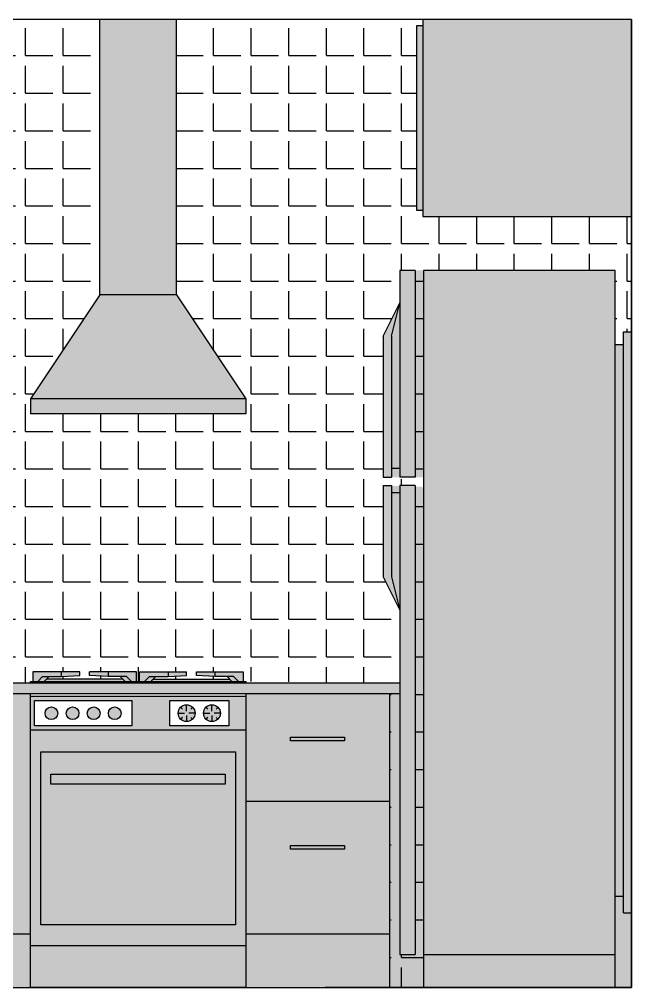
# Model space of a CAD drawing. Header units: millimetres. Extents: x -79936 to 190348, y -17907 to 78730.
# Drawn here: x 149636 to 151343, y -5146 to -2446 of the extents above; entities that cross this region are included whole.
import ezdxf

# ---------------------------------------------------------------- set-up
doc = ezdxf.new("R2010")
doc.units = ezdxf.units.MM
doc.layers.add('freecads.com', color=7, linetype='Continuous')
doc.layers.add('KITSHEN', color=44, linetype='Continuous')

# ---------------------------------------------------------------- blocks, each defined once
blk = doc.blocks.new('xolodilnik')
at = {"transparency": 33554687}
h = blk.add_hatch(color=256, dxfattribs=at)
h.dxf.hatch_style = 1
h.set_gradient(color1=(173, 173, 173), color2=(51, 51, 51), tint=1, name='INVSPHERICAL')
h.paths.add_polyline_path([(23221.8, -12940.8), (23221.8, -11033.4), (22688, -11033.4), (22688, -12940.8)])
h.paths.add_polyline_path([(22664.8, -11033.4), (22621.8, -11033.4), (22621.8, -11610.1), (22664.8, -11610.1)])
h.paths.add_polyline_path([(22664.8, -11633.2), (22621.8, -11633.2), (22621.8, -12940.8), (22664.8, -12940.8)])
at = {"true_color": 0xe3e1de, "transparency": 33554687}
h = blk.add_hatch(color=254, dxfattribs=at)
h.dxf.hatch_style = 1
h.paths.add_polyline_path([(22598.7, -11633.2), (22575.5, -11633.2), (22575.5, -11887.8), (22621.8, -11980.4), (22598.7, -11887.8)])
h.paths.add_polyline_path([(22598.7, -11216.7), (22621.8, -11124.1), (22575.5, -11216.7), (22575.5, -11610.1), (22598.7, -11610.1)])
h = blk.add_hatch(color=254, dxfattribs=at)
h.dxf.hatch_style = 1
h.paths.add_polyline_path([(23245, -11239.8), (23221.8, -11239.8), (23221.8, -12778.8), (23245, -12778.8)])
h.paths.add_polyline_path([(23268.1, -11205.1), (23245, -11205.1), (23245, -12825.1), (23268.1, -12825.1)])
at = {"transparency": 33554687}
h = blk.add_hatch(color=256, dxfattribs=at)
h.dxf.hatch_style = 1
h.set_gradient(color1=(173, 173, 173), color2=(51, 51, 51), tint=1, name='INVSPHERICAL')
h.paths.add_polyline_path([(23221.8, -13033.4), (23221.8, -12940.8), (22688, -12940.8), (22688, -13033.4)])
for p, q in [((22621.8, -11033.4), (22621.8, -11610.1)), ((22664.8, -11033.4), (22621.8, -11033.4)), ((22664.8, -11033.4), (22664.8, -11610.1)), ((23221.8, -11033.4), (22688, -11033.4)), ((22688, -11033.4), (22688, -13033.4)), ((23221.8, -13033.4), (23221.8, -11033.4)), ((22575.5, -11216.7), (22621.8, -11124.1)), ((22598.7, -11216.7), (22621.8, -11124.1)), ((22575.5, -11216.7), (22575.5, -11610.1)), ((22598.7, -11216.7), (22598.7, -11610.1)), ((23245, -12825.1), (23245, -11205.1)), ((23245, -11205.1), (23268.1, -11205.1)), ((23268.1, -12825.1), (23268.1, -11205.1)), ((23221.8, -11239.8), (23245, -11239.8)), ((22598.7, -11585), (22621.8, -11585)), ((22575.5, -11610.1), (22598.7, -11610.1)), ((22575.5, -11633.2), (22575.5, -11887.8)), ((22575.5, -11633.2), (22598.7, -11633.2)), ((22598.7, -11633.2), (22598.7, -11887.8)), ((22664.8, -11610.1), (22621.8, -11610.1)), ((22664.8, -11633.2), (22621.8, -11633.2)), ((22621.8, -11633.2), (22621.8, -12940.8)), ((22664.8, -11633.2), (22664.8, -12940.8)), ((22598.7, -11652.7), (22621.8, -11652.7)), ((22575.5, -11887.8), (22621.8, -11980.4)), ((22598.7, -11887.8), (22621.8, -11980.4)), ((23221.8, -12778.8), (23245, -12778.8)), ((23245, -12825.1), (23268.1, -12825.1)), ((22621.8, -12940.8), (22664.8, -12940.8)), ((22688, -12940.8), (23221.8, -12940.8)), ((22688, -13033.4), (23221.8, -13033.4))]:
    blk.add_line(p, q)
blk = doc.blocks.new('kux 2')
at = {"transparency": 33554687}
h = blk.add_hatch(dxfattribs=at)
h.set_pattern_fill('ANGLE', color=253, scale=15)
h.set_pattern_definition([(0, (-20186.83, 6778.18), (0, 104.775), [76.2, -28.575]), (90, (-20186.83, 6778.18), (-104.775, 6e-15), [76.2, -28.575])])
h.paths.add_polyline_path([(2722.1, -1629.1), (2745.3, -1629.1), (2745.3, -1648.6), (2768.4, -1648.6), (2768.4, -1629.1), (2811.4, -1629.1), (2811.4, -2936.7), (2768.4, -2936.7), (2768.4, -2209.3), (2739.7, -2209.3), (2739.7, -3029.3), (2834.5, -3029.3), (2834.5, -1029.3), (3368.4, -1029.3), (3368.4, -1235.7), (3391.5, -1235.7), (3391.5, -1201), (3414.7, -1201), (3414.7, -879.3), (2832.7, -879.3), (2832.7, -861.3), (2814.7, -861.3), (2814.7, -347.3), (2832.7, -347.3), (2832.7, -329.3), (2145.9, -329.3), (2145.9, -1097.3), (2339.5, -1387.4), (2339.5, -1429.3), (1739.4, -1429.3), (1739.4, -1387.4), (1932.9, -1097.3), (1932.9, -329.3), (1591, -329.3), (1591, -1579.3), (464.7, -1579.3), (364.7, -1579.3), (364.7, -2212.1), (964.9, -2212.1), (977.9, -2212.1, 0.41422), (988.9, -2201.1), (988.9, -2190.3), (991, -2179.3), (1739.4, -2179.3), (1739.4, -2175.9), (1745.7, -2175.9), (1745.7, -2148.3), (1876.5, -2148.3), (1876.5, -2158.6), (1825, -2162.1), (1791, -2162.1), (1784.1, -2169), (1996.3, -2169), (1989.5, -2162.1), (1955.4, -2162.1), (1904, -2158.6), (1904, -2148.3), (2034.8, -2148.3), (2034.8, -2175.9), (2043.4, -2175.9), (2043.4, -2148.3), (2174.1, -2148.3), (2174.1, -2158.6), (2122.7, -2162.1), (2088.7, -2162.1), (2081.8, -2169), (2294, -2169), (2287.1, -2162.1), (2253.1, -2162.1), (2201.7, -2158.6), (2201.7, -2148.3), (2332.4, -2148.3), (2332.4, -2175.9), (2339.7, -2175.9), (2768.4, -2179.3), (2768.4, -1976.3), (2722.1, -1883.7)])
h.paths.add_polyline_path([(2722.1, -1606), (2722.1, -1212.5), (2768.4, -1120), (2768.4, -1029.3), (2811.4, -1029.3), (2811.4, -1606), (2768.4, -1606), (2768.4, -1580.9), (2745.3, -1580.9), (2745.3, -1606)], flags=16)
h.paths.add_polyline_path([(589, -1965.6), (591.4, -1964.7), (594, -1963.6), (596.9, -1962.4), (599.7, -1961.3), (602.4, -1960.2), (604.8, -1959.3), (608, -1957.9), (604.6, -1949.4), (604.2, -1949.5), (601.3, -1950.7), (599, -1951.7), (596.3, -1952.7), (593.4, -1953.9), (590.6, -1955), (587.9, -1956.1), (585.6, -1957.1), (582.7, -1958.2), (582.3, -1958.4), (585.8, -1966.9), (586.2, -1966.8)], flags=16)
h.paths.add_polyline_path([(604.2, -1949.1), (603.8, -1949.3), (603.1, -1950), (604.2, -1949.5)], flags=0)
h.paths.add_polyline_path([(585.6, -1957.1), (585.4, -1956.7), (582.8, -1957.7), (582.4, -1957.9), (582.3, -1958.4)], flags=16)
h.paths.add_polyline_path([(587.9, -1955.7), (590.3, -1954.3), (587.6, -1955.4), (585.6, -1956.6)], flags=16)
h.paths.add_polyline_path([(585.6, -1956.6), (587.6, -1955.4), (585.3, -1956.3), (583.9, -1957.3)], flags=16)
h.paths.add_polyline_path([(435.6, -2072.9), (435.6, -2072.9), (435.4, -2073)], flags=16)
h.paths.add_polyline_path([(446.1, -2073.3), (446, -2073.3), (446, -2073.3)], flags=16)
h.paths.add_polyline_path([(457.6, -2175.3), (458.6, -2175.3), (458.6, -2174.3), (457.6, -2073.5)], flags=16)
h.paths.add_polyline_path([(422.6, -2096.6), (422.6, -2098.5), (422.9, -2099.3)], flags=0)
h.paths.add_polyline_path([(406.4, -2132.1), (406.8, -2132), (406.5, -2130.1)], flags=16)
h.paths.add_polyline_path([(421.6, -2175.5), (421.6, -2149.2), (416.3, -2134.4), (414.7, -2131.6), (413, -2131.4), (415.6, -2132.6), (421.6, -2149.2), (421.6, -2175.5), (451, -2175.5), (452.3, -2175.3), (450.5, -2175.3), (419.7, -2175.5)], flags=16)
h.paths.add_polyline_path([(604.7, -1959.7), (599.8, -1961.7), (597, -1962.8), (594.2, -1963.9), (591.7, -1965), (586.2, -1967.2), (586.2, -1967.2), (586.6, -1967), (589.4, -1965.9), (594.2, -1963.9), (597, -1962.8), (599.8, -1961.7), (602.4, -1960.6), (607.9, -1958.4), (607.9, -1958.4)], flags=16)
h.paths.add_polyline_path([(607.6, -1958.1), (606.6, -1958.5), (606.4, -1959), (607.5, -1958.6)], flags=16)
h.paths.add_polyline_path([(600.9, -1950.4), (596.1, -1952.4), (593.3, -1953.5), (590.5, -1954.7), (590.3, -1954.3), (593.1, -1953.2), (596, -1952), (598.7, -1950.9), (601, -1950), (603.9, -1948.8), (604.3, -1948.7), (600.7, -1938.9), (595.5, -1928.3), (589, -1918.5), (581.2, -1909.7), (572.4, -1901.9), (562.6, -1895.4), (552, -1890.1), (540.9, -1886.4), (529.3, -1884.1), (517.6, -1883.3), (505.8, -1884.1), (494.3, -1886.4), (483.1, -1890.1), (472.6, -1895.4), (462.8, -1901.9), (453.9, -1909.7), (446.2, -1918.5), (439.6, -1928.3), (434.4, -1938.9), (430.6, -1950), (428.4, -1961.6), (427.6, -1973.3), (427.6, -2073.3), (433, -2073.3), (435.1, -2073), (431.6, -2074.4), (427.8, -2077.1), (425.2, -2080.5), (423.5, -2084.4), (422.9, -2088.5), (423.5, -2092.6), (425.2, -2096.5), (427.8, -2099.9), (431.3, -2102.4), (435.3, -2104), (439.6, -2104.6), (443.8, -2104), (447.8, -2102.4), (451.4, -2099.9), (454, -2096.5), (455.6, -2092.6), (456.2, -2088.5), (455.6, -2084.4), (454, -2080.5), (451.3, -2077.1), (446.6, -2073.5), (451.6, -2073.5), (451.6, -2073.3), (454.5, -2073.3), (456.2, -2073.3), (456.8, -2073.3), (458.4, -2073.5), (455.1, -2073.5), (452.3, -2073.5), (446.6, -2073.5), (453.5, -2078.6), (456, -2084.6), (456.6, -2088.8), (456.6, -2095.9), (456.6, -2099.6), (454.3, -2104.8), (451.6, -2108.2), (446.1, -2112.2), (437.2, -2113.3), (431.1, -2110.8), (427.6, -2108.2), (424.9, -2104.8), (422.3, -2098.9), (422.6, -2096.6), (422.6, -2088.8), (421.6, -2073.5), (421.6, -2136.5), (420.3, -2132.9), (418.9, -2130.4), (416.9, -2128.6), (414.4, -2127.5), (411.7, -2127.2), (411.3, -2127.2), (404.8, -2128.1), (405.2, -2130.1), (405.2, -2128.1), (413.2, -2126.9), (418.2, -2129.2), (420.3, -2132.9), (421.6, -2136.5), (421.6, -2073.3), (424.7, -2073.3), (427.6, -2073.3), (427.6, -1973.3), (428.4, -1961.6), (430.6, -1950), (434.4, -1938.9), (439.6, -1928.3), (446.2, -1918.5), (453.9, -1909.7), (462.8, -1901.9), (472.6, -1895.4), (483.1, -1890.1), (494.3, -1886.4), (505.8, -1884.1), (517.6, -1883.3), (529.3, -1884.1), (540.9, -1886.4), (552, -1890.1), (562.6, -1895.4), (572.4, -1901.9), (581.2, -1909.7), (589, -1918.5), (595.5, -1928.3), (600.7, -1938.9), (604.5, -1949.4), (604.2, -1949.1)], flags=16)
h.paths.add_polyline_path([(591.7, -1965), (589.4, -1965.9), (586.6, -1967), (586.2, -1966.8), (587.2, -1966.3)], flags=16)
h.paths.add_polyline_path([(455.9, -2101.6), (453.9, -2103.8), (453, -2106.2), (447.7, -2110.2), (443.7, -2111.6), (439.6, -2112.2), (435.4, -2111.6), (429.6, -2109.4), (425.5, -2104.3), (425.3, -2103.8), (427.6, -2106.5), (431.1, -2108.9), (435.2, -2110.3), (439.6, -2110.9), (444, -2110.3), (448, -2108.9), (451.6, -2106.5), (454.3, -2103.4), (456, -2099.8), (456.5, -2096.3), (456.8, -2098.1), (456.2, -2099.3)], flags=16)
h.paths.add_polyline_path([(443.5, -2012.4), (443.4, -2012.4), (443, -2012.4), (440.6, -2012.4), (436.2, -2012.4), (435.8, -2012.4), (435.6, -2012.4), (435.8, -2012.3), (435.9, -2012.3), (436.3, -2012.3), (436.9, -2012.3), (437.7, -2012.3), (438.6, -2012.3), (440.6, -2012.3), (443.3, -2012.3), (443.4, -2012.3)], flags=16)
h.paths.add_polyline_path([(440.6, -2012.3), (439.6, -2012.4), (440.6, -2012.4), (441.5, -2012.3)], flags=0)
h.paths.add_polyline_path([(433.8, -2073.5), (434.4, -2073.3), (432.9, -2073.3), (432.6, -2073.5)], flags=0)
h.paths.add_polyline_path([(426.9, -2073.5), (424, -2073.5), (422.2, -2073.5), (421.6, -2073.5), (421.8, -2073.4), (422.4, -2073.3), (423, -2073.3)], flags=0)
h = blk.add_hatch(color=252, dxfattribs=at)
h.dxf.hatch_style = 1
h.paths.add_polyline_path([(1591, -329.3), (964.7, -329.3), (964.7, -879.3), (1591, -879.3)])
h.paths.add_polyline_path([(1335.2, -839.4), (1335.2, -849.4), (1185.2, -849.4), (1185.2, -839.4)], flags=16)
h.paths.add_polyline_path([(1591, -879.3), (964.7, -879.3), (964.7, -1579.3), (1591, -1579.3)])
h.paths.add_polyline_path([(1006.2, -1400.3), (1006.2, -1550.3), (996.2, -1550.3), (996.2, -1400.3)], flags=16)
h.paths.add_polyline_path([(964.7, -329.3), (684.7, -329.3), (684.7, -700.3), (694.7, -700.3), (694.7, -850.3), (684.7, -850.3), (684.7, -879.3), (964.7, -879.3)])
h.paths.add_polyline_path([(964.7, -879.3), (684.7, -879.3), (684.7, -1400.3), (694.7, -1400.3), (694.7, -1550.3), (684.7, -1550.3), (684.7, -1579.3), (964.7, -1579.3)])
h.paths.add_polyline_path([(925.1, -1400.3), (935.2, -1400.3), (935.2, -1550.3), (925.1, -1550.3)], flags=16)
h.paths.add_polyline_path([(664.4, -879.3), (364.7, -879.3), (364.7, -1579.3), (664.4, -1579.3)])
h.paths.add_polyline_path([(664.4, -329.3), (364.7, -329.3), (364.7, -879.3), (664.4, -879.3)])
h.paths.add_polyline_path([(3414.7, -329.3), (2832.7, -329.3), (2832.7, -347.3), (2832.7, -861.3), (2832.7, -879.3), (3414.7, -879.3)])
h.paths.add_polyline_path([(2739.7, -2509.3), (2339.7, -2509.3), (2339.7, -2879.3), (2739.7, -2879.3)])
h.paths.add_polyline_path([(2464.4, -2643.3), (2464.4, -2633.3), (2614.4, -2633.3), (2614.4, -2643.3)], flags=16)
h.paths.add_polyline_path([(2739.7, -2209.3), (2339.7, -2209.3), (2339.7, -2509.3), (2739.7, -2509.3)])
h.paths.add_polyline_path([(2464.4, -2341.3), (2464.4, -2331.3), (2614.4, -2331.3), (2614.4, -2341.3)], flags=16)
h.paths.add_polyline_path([(1591, -2209.3), (991, -2209.3), (991, -2509.3), (1591, -2509.3)])
h.paths.add_polyline_path([(1214.7, -2341.3), (1214.7, -2331.3), (1364.7, -2331.3), (1364.7, -2341.3)], flags=16)
h.paths.add_polyline_path([(1591, -2509.3), (991, -2509.3), (991, -2879.3), (1591, -2879.3)])
h.paths.add_polyline_path([(1214.7, -2643.3), (1214.7, -2633.3), (1364.7, -2633.3), (1364.7, -2643.3)], flags=16)
h.paths.add_polyline_path([(1739.4, -2209.3), (1591, -2209.3), (1591, -2509.3), (1591, -2879.3), (1739.4, -2879.3)])
h = blk.add_hatch(color=252, dxfattribs=at)
h.dxf.hatch_style = 1
h.paths.add_polyline_path([(684.7, -329.3), (664.4, -329.3), (664.4, -879.3), (684.7, -879.3)])
h.paths.add_polyline_path([(684.7, -879.3), (664.4, -879.3), (664.4, -1579.3), (684.7, -1579.3)])
h.paths.add_polyline_path([(2832.7, -347.3), (2814.7, -347.3), (2814.7, -861.3), (2832.7, -861.3)])
h = blk.add_hatch(color=250, dxfattribs=at)
h.dxf.hatch_style = 1
h.set_gradient(color1=(51, 51, 51), color2=(222, 222, 222), tint=1, name='HEMISPHERICAL')
h.paths.add_polyline_path([(2145.9, -329.3), (1932.9, -329.3), (1932.9, -1097.3), (2145.9, -1097.3)])
h.paths.add_polyline_path([(2145.9, -1097.3), (1932.9, -1097.3), (1739.4, -1387.4), (2339.5, -1387.4)])
at = {"true_color": 0x37371b, "transparency": 33554687}
h = blk.add_hatch(color=39, dxfattribs=at)
h.dxf.hatch_style = 1
h.paths.add_polyline_path([(1335.2, -839.4), (1185.2, -839.4), (1185.2, -849.4), (1335.2, -849.4)])
h.paths.add_polyline_path([(694.7, -850.3), (694.7, -700.3), (684.7, -700.3), (684.7, -850.3)])
h.paths.add_polyline_path([(925.1, -1550.3), (935.2, -1550.3), (935.2, -1400.3), (925.1, -1400.3)])
h.paths.add_polyline_path([(1006.2, -1400.3), (996.2, -1400.3), (996.2, -1550.3), (1006.2, -1550.3)])
h.paths.add_polyline_path([(684.7, -1550.3), (694.7, -1550.3), (694.7, -1400.3), (684.7, -1400.3)])
h.paths.add_polyline_path([(1364.7, -2633.3), (1214.7, -2633.3), (1214.7, -2643.3), (1364.7, -2643.3)])
h.paths.add_polyline_path([(1364.7, -2331.3), (1214.7, -2331.3), (1214.7, -2341.3), (1364.7, -2341.3)])
h.paths.add_polyline_path([(2614.4, -2341.3), (2614.4, -2331.3), (2464.4, -2331.3), (2464.4, -2341.3)])
h.paths.add_polyline_path([(2614.4, -2633.3), (2464.4, -2633.3), (2464.4, -2643.3), (2614.4, -2643.3)])
at = {"true_color": 0x636466, "transparency": 33554687}
h = blk.add_hatch(color=251, dxfattribs=at)
h.dxf.hatch_style = 1
h.paths.add_polyline_path([(3414.7, -1201), (3391.5, -1201), (3391.5, -1235.7), (3368.4, -1235.7), (3368.4, -1029.3), (2768.4, -1029.3), (2768.4, -1120), (2722.1, -1212.5), (2722.1, -1606), (2834.5, -1606), (2834.5, -1633.1), (2722.1, -1629.1), (2722.1, -1883.7), (2768.4, -1976.3), (2767.6, -2179.3), (2768.4, -2179.3), (991, -2179.3), (991, -2209.3), (2739.7, -2209.3), (2739.7, -3029.3), (3414.7, -3029.3)])
at = {"transparency": 33554687}
h = blk.add_hatch(color=7, dxfattribs=at)
h.dxf.hatch_style = 1
h.paths.add_polyline_path([(2339.5, -1387.4), (1739.4, -1387.4), (1739.4, -1408.4), (1739.4, -1429.3), (2339.5, -1429.3)])
h = blk.add_hatch(color=251, dxfattribs=at)
h.dxf.hatch_style = 1
h.paths.add_polyline_path([(1825, -2148.3), (1745.7, -2148.3), (1745.7, -2175.9), (1759.5, -2175.9), (1773.2, -2162.1), (1825, -2162.1)], flags=0)
h.paths.add_polyline_path([(1876.5, -2158.6), (1876.5, -2148.3), (1825, -2148.3), (1825, -2162.1)], flags=17)
h.paths.add_polyline_path([(1791, -2162.1), (1773.2, -2162.1), (1759.5, -2175.9), (1777.2, -2175.9)], flags=0)
h.paths.add_polyline_path([(2339.7, -2175.9), (2332.4, -2175.9), (1739.4, -2175.9), (1739.4, -2179.3), (2339.7, -2179.3)])
h.paths.add_polyline_path([(2034.8, -2148.3), (1904, -2148.3), (1904, -2158.6), (1955.4, -2162.1), (1989.5, -2162.1), (1996.3, -2169), (1784.1, -2169), (1777.2, -2175.9), (2034.8, -2175.9)])
h.paths.add_polyline_path([(2007.2, -2162.1), (1989.5, -2162.1), (1996.3, -2169), (2003.2, -2175.9), (2021, -2175.9)], flags=16)
h.paths.add_polyline_path([(1996.3, -2169), (1784.1, -2169), (1791, -2162.1), (1825, -2162.1), (1876.5, -2158.6), (1876.5, -2148.3), (1825, -2148.3), (1745.7, -2148.3), (1745.7, -2175.9), (2003.2, -2175.9)], flags=16)
h.paths.add_polyline_path([(2332.4, -2148.3), (2201.7, -2148.3), (2201, -2158.6), (2253.1, -2162.1), (2287.1, -2162.1), (2294, -2169), (2081.8, -2169), (2074.9, -2175.9), (2332.4, -2175.9)])
h.paths.add_polyline_path([(2304.9, -2162.1), (2287.1, -2162.1), (2294, -2169), (2300.9, -2175.9), (2318.7, -2175.9)], flags=16)
h.paths.add_polyline_path([(2332.4, -2148.3), (2253.1, -2148.3), (2253.1, -2162.1), (2287.1, -2162.1), (2304.9, -2162.1), (2318.7, -2175.9), (2332.4, -2175.9)], flags=17)
h.paths.add_polyline_path([(2088.7, -2162.1), (2122.7, -2162.1), (2174.1, -2158.6), (2174.1, -2148.3), (2043.4, -2148.3), (2043.4, -2175.9), (2300.9, -2175.9), (2294, -2169), (2081.8, -2169)])
h.paths.add_polyline_path([(2174.1, -2148.3), (2122.7, -2148.3), (2122.7, -2162.1), (2174.1, -2158.6)], flags=17)
h.paths.add_polyline_path([(2088.7, -2162.1), (2070.9, -2162.1), (2057.1, -2175.9), (2074.9, -2175.9), (2081.8, -2169)], flags=17)
h.paths.add_polyline_path([(1996.3, -2169), (1784.1, -2169), (1791, -2162.1), (1825, -2162.1), (1876.5, -2158.6), (1876.5, -2148.3), (1745.7, -2148.3), (1745.7, -2175.9), (2003.2, -2175.9)])
h = blk.add_hatch(color=251, dxfattribs=at)
h.dxf.hatch_style = 1
h.paths.add_polyline_path([(1825, -2148.3), (1745.7, -2148.3), (1745.7, -2175.9), (1759.5, -2175.9), (1773.2, -2162.1), (1825, -2162.1)])
h.paths.add_polyline_path([(1791, -2162.1), (1773.2, -2162.1), (1759.5, -2175.9), (1777.2, -2175.9)], flags=17)
h.paths.add_polyline_path([(2007.2, -2162.1), (1989.5, -2162.1), (2003.2, -2175.9), (2021, -2175.9)])
h.paths.add_polyline_path([(2088.7, -2162.1), (2070.9, -2162.1), (2057.1, -2175.9), (2074.9, -2175.9)])
h.paths.add_polyline_path([(2174.1, -2148.3), (2122.7, -2148.3), (2122.7, -2162.1), (2174.1, -2158.6)])
h.paths.add_polyline_path([(2332.4, -2148.3), (2253.1, -2148.3), (2253.1, -2162.1), (2287.1, -2162.1), (2304.9, -2162.1), (2318.7, -2175.9), (2332.4, -2175.9)])
h.paths.add_polyline_path([(2304.9, -2162.1), (2287.1, -2162.1), (2294, -2169), (2300.9, -2175.9), (2318.7, -2175.9)], flags=17)
h.paths.add_polyline_path([(2294, -2169), (2081.8, -2169), (2074.9, -2175.9), (2300.9, -2175.9)])
h = blk.add_hatch(color=256, dxfattribs=at)
h.dxf.hatch_style = 1
h.set_gradient(color1=(51, 51, 51), color2=(214, 214, 214), tint=1, name='INVHEMISPHERICAL')
h.paths.add_polyline_path([(1739.4, -2311.2), (1739.4, -2911.6), (2339.7, -2911.6), (2339.7, -2311.2)])
h.paths.add_polyline_path([(2310.2, -2371.6), (2310.2, -2854.1), (1767.8, -2854.1), (1767.8, -2371.6)], flags=16)
h.paths.add_polyline_path([(2282, -2433.7), (2282, -2462.3), (1796, -2462.3), (1796, -2433.7)], flags=0)
h.paths.add_polyline_path([(1739.4, -2217), (1739.4, -2311.2), (2339.7, -2311.2), (2339.7, -2217)])
h.paths.add_polyline_path([(2021.3, -2299.4), (1750.6, -2299.4), (1750.6, -2228.8), (2021.3, -2228.8)], flags=16)
h.paths.add_polyline_path([(2127.3, -2228.8), (2292.1, -2228.8), (2292.1, -2299.4), (2127.3, -2299.4)], flags=16)
h.paths.add_polyline_path([(1956.6, -2264.1, -1), (1991.9, -2264.1, -1)], flags=0)
h.paths.add_polyline_path([(2197.9, -2264.1, -1), (2150.8, -2264.1, -1)], flags=0)
h.paths.add_polyline_path([(1897.7, -2264.1, -1), (1933, -2264.1, -1)], flags=0)
h.paths.add_polyline_path([(2268.5, -2264.1, -1), (2221.5, -2264.1, -1)], flags=0)
h.paths.add_polyline_path([(1838.9, -2264.1, -1), (1874.2, -2264.1, -1)], flags=0)
h.paths.add_polyline_path([(1780, -2264.1, -1), (1815.3, -2264.1, -1)], flags=0)
h = blk.add_hatch(color=7, dxfattribs=at)
h.dxf.hatch_style = 1
h.paths.add_polyline_path([(1796, -2433.7), (1796, -2462.3), (2282, -2462.3), (2282, -2433.7)])
h.paths.add_polyline_path([(1780, -2264.1, 1), (1815.3, -2264.1, 1)])
h.paths.add_polyline_path([(1874.2, -2264.1, 1), (1838.9, -2264.1, 1)])
h.paths.add_polyline_path([(1897.7, -2264.1, 1), (1933, -2264.1, 1)])
h.paths.add_polyline_path([(1956.6, -2264.1, 1), (1991.9, -2264.1, 1)])
h.paths.add_polyline_path([(2197.9, -2264.1, 1), (2150.8, -2264.1, 1)])
h.paths.add_polyline_path([(2268.5, -2264.1, 1), (2221.5, -2264.1, 1)])
at = {"true_color": 0xe8e8e8, "transparency": 33554687}
h = blk.add_hatch(color=254, dxfattribs=at)
h.dxf.hatch_style = 1
h.paths.add_polyline_path([(2310.2, -2854.1), (2310.2, -2371.6), (1767.8, -2371.6), (1767.8, -2854.1)])
h.paths.add_polyline_path([(1796, -2462.3), (1796, -2433.7), (2282, -2433.7), (2282, -2462.3)], flags=16)
at = {"transparency": 33554687}
h = blk.add_hatch(color=252, dxfattribs=at)
h.dxf.hatch_style = 1
h.paths.add_polyline_path([(3414.7, -2821), (3391.5, -2821), (3391.5, -2774.7), (3368.4, -2774.7), (3368.4, -3029.3), (3414.7, -3029.3)])
h = blk.add_hatch(color=252, dxfattribs=at)
h.dxf.hatch_style = 1
h.paths.add_polyline_path([(991, -2879.3), (991, -3029.3), (1739.4, -3029.3), (1739.4, -2879.3)])
h.paths.add_polyline_path([(2739.7, -3029.3), (2739.7, -2879.3), (2339.7, -2879.3), (2339.7, -3029.3)])
h = blk.add_hatch(color=256, dxfattribs=at)
h.dxf.hatch_style = 1
h.set_gradient(color1=(51, 51, 51), color2=(214, 214, 214), tint=1, name='INVHEMISPHERICAL')
h.paths.add_polyline_path([(2339.7, -3029.3), (2339.7, -2911.6), (1739.4, -2911.6), (1739.4, -3029.3)])
at = {"color": 250}
for p, q in [((1932.9, -1097.3), (1932.9, -329.3)), ((2145.9, -1097.3), (2145.9, -329.3)), ((1932.9, -1097.3), (1739.4, -1387.4)), ((2145.9, -1097.3), (1932.9, -1097.3)), ((2145.9, -1097.3), (2339.5, -1387.4)), ((2339.5, -1387.4), (1739.4, -1387.4)), ((2339.5, -1387.4), (2339.5, -1429.3)), ((2339.5, -1429.3), (1739.4, -1429.3)), ((1745.7, -2148.3), (1745.7, -2175.9)), ((1876.5, -2148.3), (1745.7, -2148.3)), ((1825, -2148.3), (1825, -2162.1)), ((1825, -2162.1), (1876.5, -2158.6)), ((1876.5, -2158.6), (1876.5, -2148.3)), ((2034.8, -2148.3), (1904, -2148.3)), ((1904, -2158.6), (1904, -2148.3)), ((1955.4, -2162.1), (1904, -2158.6)), ((1955.4, -2148.3), (1955.4, -2162.1)), ((2034.8, -2175.9), (2034.8, -2148.3)), ((2043.4, -2175.9), (2043.4, -2148.3)), ((2043.4, -2148.3), (2174.1, -2148.3)), ((2122.7, -2148.3), (2122.7, -2162.1)), ((2122.7, -2162.1), (2174.1, -2158.6)), ((2174.1, -2158.6), (2174.1, -2148.3)), ((2201.7, -2158.6), (2201.7, -2148.3)), ((2201.7, -2148.3), (2332.4, -2148.3)), ((2253.1, -2162.1), (2201.7, -2158.6)), ((2253.1, -2148.3), (2253.1, -2162.1)), ((2332.4, -2148.3), (2332.4, -2175.9)), ((1759.5, -2175.9), (1773.2, -2162.1)), ((1773.2, -2162.1), (1825, -2162.1)), ((1777.2, -2175.9), (1791, -2162.1)), ((1996.3, -2169), (1784.1, -2169)), ((2007.2, -2162.1), (1955.4, -2162.1)), ((2003.2, -2175.9), (1989.5, -2162.1)), ((2021, -2175.9), (2007.2, -2162.1)), ((2057.1, -2175.9), (2070.9, -2162.1)), ((2070.9, -2162.1), (2122.7, -2162.1)), ((2074.9, -2175.9), (2088.7, -2162.1)), ((2081.8, -2169), (2294, -2169)), ((2304.9, -2162.1), (2253.1, -2162.1)), ((2300.9, -2175.9), (2287.1, -2162.1)), ((2318.7, -2175.9), (2304.9, -2162.1))]:
    blk.add_line(p, q, dxfattribs=at)
for points in [[(364.7, -329.3), (364.7, -3029.3), (3414.7, -3029.3), (3414.7, -329.3), (364.7, -329.3)], [(2832.7, -329.3), (2832.7, -347.3), (2814.7, -347.3), (2814.7, -861.3), (2832.7, -861.3)], [(2814.7, -347.3), (2814.7, -861.3)], [(2832.7, -347.3), (2832.7, -861.3), (2832.7, -879.3)], [(3414.7, -329.3), (3414.7, -3029.3)], [(2832.7, -879.3), (3414.7, -879.3)], [(1739.4, -1387.4), (1739.4, -1429.3)], [(991, -2179.3), (2768.4, -2179.3)], [(1739.4, -2179.3), (1739.4, -2175.9), (2339.7, -2175.9), (2339.7, -2179.3)], [(991, -2209.3), (2768.4, -2209.3)], [(2739.7, -2209.3), (2739.7, -3029.3)], [(2339.7, -2509.3), (2739.7, -2509.3)], [(991, -2879.3), (1739.4, -2879.3)], [(2339.7, -2879.3), (2739.7, -2879.3)], [(464.7, -3029.3), (1812.7, -3029.3)], [(3414.7, -3029.3), (2560.7, -3029.3)]]:
    blk.add_lwpolyline(points, dxfattribs=at)
at = {"layer": 'freecads.com', "color": 250}
for p, q in [((2464.4, -2341.3), (2464.4, -2331.3)), ((2464.4, -2331.3), (2614.4, -2331.3)), ((2614.4, -2341.3), (2464.4, -2341.3)), ((2614.4, -2331.3), (2614.4, -2341.3)), ((2464.4, -2643.3), (2464.4, -2633.3)), ((2464.4, -2633.3), (2614.4, -2633.3)), ((2614.4, -2643.3), (2464.4, -2643.3)), ((2614.4, -2633.3), (2614.4, -2643.3))]:
    blk.add_line(p, q, dxfattribs=at)
at = {"layer": 'KITSHEN', "color": 250}
for p, q in [((1739.4, -3029.3), (1739.4, -2209.3)), ((2339.7, -2209.3), (2339.7, -3029.3)), ((1739.4, -2217), (2339.7, -2217)), ((1750.6, -2299.4), (1750.6, -2228.8)), ((1750.6, -2228.8), (2021.3, -2228.8)), ((2021.3, -2228.8), (2021.3, -2299.4)), ((2127.3, -2299.4), (2127.3, -2228.8)), ((2127.3, -2228.8), (2292.1, -2228.8)), ((2174.4, -2258.2), (2174.4, -2240.6)), ((2245, -2258.2), (2245, -2240.6)), ((2292.1, -2228.8), (2292.1, -2299.4)), ((2150.8, -2264.1), (2168.5, -2264.1)), ((2158.3, -2248), (2162.6, -2252.4)), ((2197.9, -2264.1), (2180.2, -2264.1)), ((2186.1, -2252.4), (2190.7, -2247.8)), ((2221.5, -2264.1), (2239.1, -2264.1)), ((2228.9, -2248), (2233.2, -2252.4)), ((2268.5, -2264.1), (2250.9, -2264.1)), ((2256.8, -2252.4), (2261.3, -2247.8)), ((2162.6, -2275.9), (2157.7, -2280.7)), ((2174.4, -2270), (2174.4, -2287.7)), ((2191, -2280.8), (2186.1, -2275.9)), ((2233.2, -2275.9), (2228.4, -2280.7)), ((2245, -2270), (2245, -2287.7)), ((2261.6, -2280.8), (2256.8, -2275.9)), ((2339.2, -2311.2), (1738.8, -2311.2)), ((2021.3, -2299.4), (1750.6, -2299.4)), ((2292.1, -2299.4), (2127.3, -2299.4)), ((1796, -2462.3), (1796, -2433.7)), ((1796, -2433.7), (2282, -2433.7)), ((2282, -2433.7), (2282, -2462.3)), ((2282, -2462.3), (1796, -2462.3)), ((1739.4, -2911.6), (2339.7, -2911.6)), ((2339.2, -3029.3), (1738.8, -3029.3))]:
    blk.add_line(p, q, dxfattribs=at)
blk.add_lwpolyline([(1767.8, -2371.6), (2310.2, -2371.6), (2310.2, -2854.1), (1767.8, -2854.1)], close=True, dxfattribs=at)
for centre, radius in [((2174.4, -2264.1), 23.5), ((2245, -2264.1), 23.5), ((1797.7, -2264.1), 17.7), ((1856.5, -2264.1), 17.7), ((1915.4, -2264.1), 17.7), ((1974.2, -2264.1), 17.7)]:
    blk.add_circle(centre, radius, dxfattribs=at)
at = {"color": 250}
blk.add_blockref('xolodilnik', (-19853.4, 10004.1), dxfattribs=at)

msp = doc.modelspace()

# ---------------------------------------------------------------- block references
at = {"color": 59, "true_color": 0x55552a}
msp.add_blockref('kux 2', (147927.88, -2116.296), dxfattribs=at)

doc.saveas('drawing.dxf')
